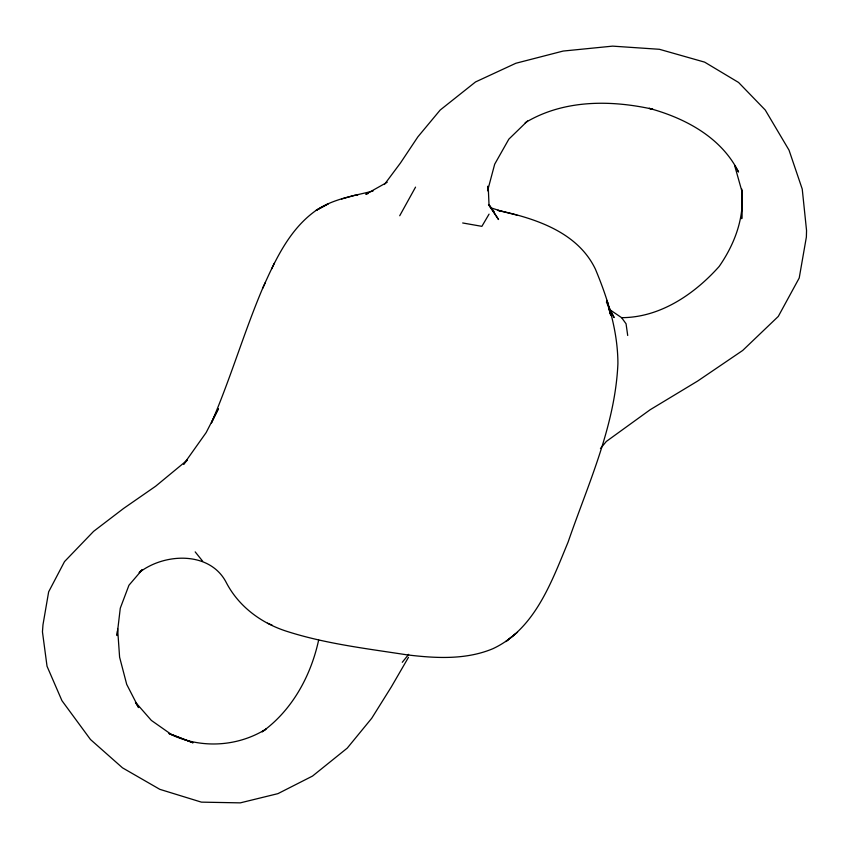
<?xml version="1.0" encoding="UTF-8"?>
<svg xmlns="http://www.w3.org/2000/svg" width="849" height="849" viewBox="0 0 849 849"><rect width="100%" height="100%" fill="white"/><g stroke="black" fill="none" stroke-linecap="round" stroke-linejoin="round"><path stroke-width="1.27" d="M525.191 122.723C563.439 99.609 610.367 99.821 652.785 109.234L649.135 108.332C685.132 118.128 721.3 137.305 738.545 172.007L734.661 165.587L741.846 191.057L741.708 218.692L741.877 189.157M487.857 186.196L487.591 190.813L494.691 164.186L508.859 139.13L527.579 120.951M117.406 630.849L117.056 635.561L120.282 608.192L128.952 585.237L142.027 569.966M318.662 639.976C310.957 675.719 292.226 710.21 262.161 731.838L265.981 729.111C236.882 747.216 199.515 748.914 168.919 733.494L193.041 742.811L171.084 734.279L151.355 720.408L135.691 702.516M373.029 191.036C353.577 195.949 333.137 198.889 316.146 210.372L327.947 203.983L316.146 210.372C289.53 229.081 275.469 259.709 262.564 288.501C243.886 332.617 230.493 378.76 211.454 422.728M262.564 288.501L265.344 282.568M271.68 268.825L274.28 263.264M211.528 422.76L218.426 408.687L206.137 432.608L183.671 464.265L187.332 460.062L155.611 486.254L123.604 508.445L93.613 531.347L64.513 561.603L48.648 591.849L42.981 624.779L42.45 631.836L47.035 666.263L61.935 700.658L90.493 739.521L122.511 767.846L159.824 789.337L201.404 802.135L240.278 802.867L277.931 793.645L312.538 776.06L347.241 748.128L371.703 718.296L391.336 686.905L408.475 657.338M399.72 215.742L415.543 187.13M489.056 214.128L481.882 226.343L462.673 222.969M384.427 184.498L400.516 162.912L417.867 136.869L440.196 110.03L475.525 81.95L515.863 63.261L563.163 51.057L612.617 46.133L659.418 49.295L704.638 62.136L738.566 82.459L765.257 110.03L789.029 150.146L802.241 189.083L806.55 230.514L806.37 237.062L799.217 278.005L778.289 316.422L742.684 350.467L697.634 381.063L650.143 409.749L606.335 441.438L600.434 448.537M402.288 662.294L408.687 654.324M141.921 569.912L139.162 572.619C164.366 552.848 210.202 550.874 226.396 582.785C238.993 606.886 261.842 623.569 287.578 631.582C326.292 643.892 366.853 648.615 406.862 654.834C435.505 658.293 465.761 660.076 492.961 648.678C534.891 629.067 551.479 582.085 568.087 542.118C588.145 483.877 615.185 426.071 617.913 363.616C617.828 330.877 607.916 299.092 595.414 269.175C577.564 231.904 535.231 218.437 497.769 210.34L516.892 215.084M517.572 632.155L505.877 641.579L515.141 634.139M387.208 182.259L365.813 194.283L368.275 193.466M341.521 199.016L354.956 195.249L357.599 195.281M610.166 309.927L621.606 317.664C660.055 317.622 694.365 294.253 719.156 266.469C734.449 244.48 744.52 218.172 741.846 191.057M490.372 207.655L502.12 211.443M267.488 623.208L272.136 625.151M195.185 551.882L202.614 561.147M621.606 317.664L626.053 323.766L627.708 335.482M488.822 204.535L494.182 211.889M488.493 204.62L498.543 219.53L489.013 204.662L488.228 186.61M135.458 702.537L138.62 707.588L126.703 684.368L119.603 657.168L117.587 628.493M609.752 310.118L614.124 317.568L607.672 304.483M606.377 302.032L608.043 305.534M608.393 306.733L610.856 315.149L607.024 300.45L610.304 314.204"/></g></svg>
